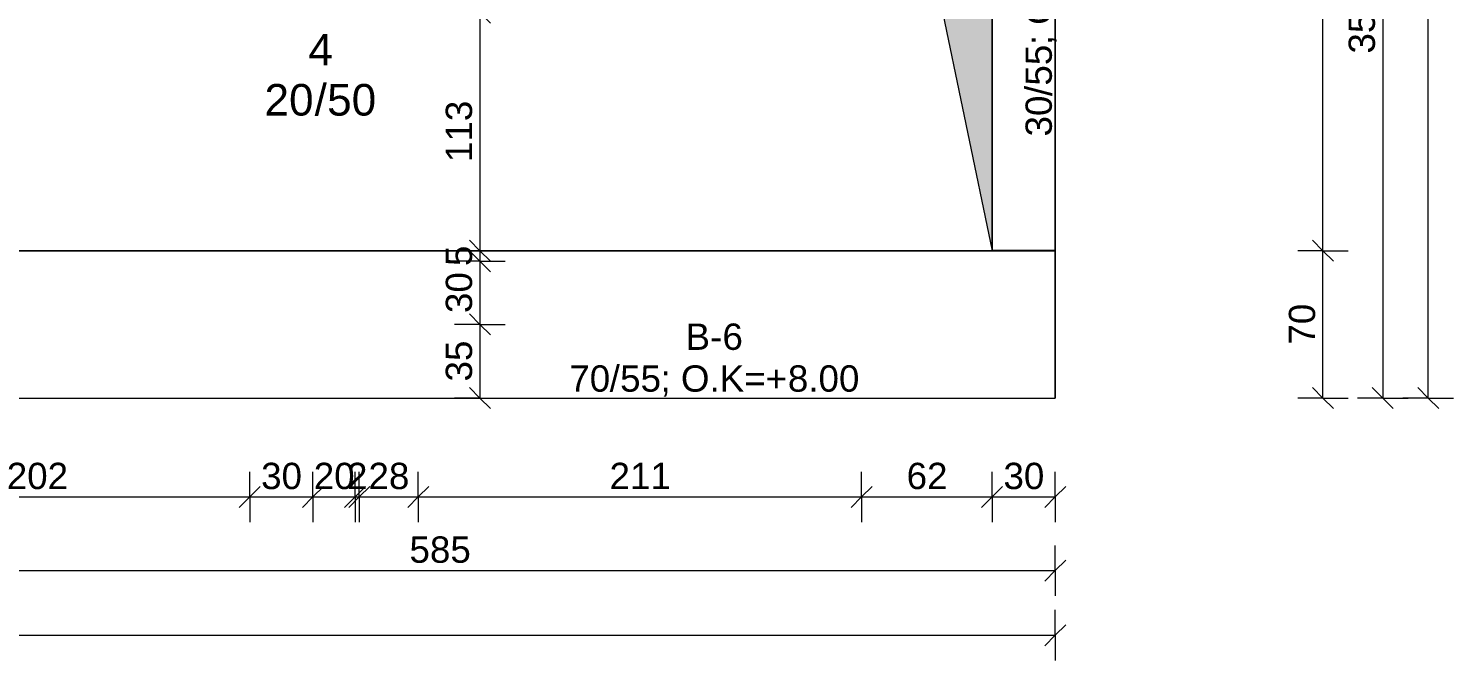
# Model space of a CAD drawing. Header units: centimetres. Extents: x 155 to 2062, y 130 to 1832.
# Drawn here: x 1385 to 2062, y 130 to 430 of the extents above; entities that cross this region are included whole.
import ezdxf

# ---------------------------------------------------------------- set-up
doc = ezdxf.new("R2010")
doc.units = ezdxf.units.CM
for name, color, linetype, lineweight in [('Dimensions', 130, 'Continuous', 9), ('Dimensions-50', 130, 'Continuous', 9), ('IfcAnnotation', 7, 'Continuous', 18), ('IfcBuildingElementProxy', 7, 'Continuous', 18), ('Structural Column Tags', 130, 'Continuous', 9), ('Structural Framing Tags', 130, 'Continuous', 9)]:
    doc.layers.add(name, color=color, linetype=linetype, lineweight=lineweight)
doc.styles.add('Arial', font='arial.ttf', dxfattribs={"height": 12.5})
doc.styles.add('Arial_1', font='arial.ttf', dxfattribs={"height": 15})
doc.dimstyles.new('Deng_-_2mm_Arial_2', dxfattribs={"dimscale": 30.48, "dimtxt": 12.753242, "dimasz": 0.328084, "dimexe": 0.393701, "dimexo": 0.0625, "dimgap": 0, "dimtad": 1, "dimdec": 0, "dimzin": 0, "dimdsep": 46, "dimtxsty": 'Arial', "dimblk1": 'OBLIQUE', "dimblk2": 'OBLIQUE', "dimsah": 1, "dimcen": 0.09, "dimazin": 0, "dimtfac": 1, "dimtdec": 4, "dimtix": 1, "dimtmove": 0, "dimatfit": 3, "dimfxl": 0.393701, "dimfxlon": 1, "dimtvp": 1, "dimtolj": 1, "dimtzin": 0, "dimarcsym": 2})

# ---------------------------------------------------------------- blocks, each defined once
blk = doc.blocks.new('M_Concrete-Rectangular Beam1 - 70_55-8948046-K-41')
at = {"layer": 'IfcBuildingElementProxy', "color": 90}
for p, q in [((-249, 35), (-249, 0)), ((-249, 0), (-249, 35))]:
    blk.add_line(p, q, dxfattribs=at)
at = {"layer": 'IfcBuildingElementProxy'}
for p, q in [((305.75, 35), (-249, 35)), ((-249, 35), (335.75, 35)), ((335.75, 35), (305.75, 35)), ((335.75, 35), (335.75, -35)), ((335.75, -35), (335.75, 35)), ((-249, 0), (-249, -35)), ((-249, -35), (-249, 0)), ((-249, -35), (335.75, -35)), ((-249, -35), (335.75, -35))]:
    blk.add_line(p, q, dxfattribs=at)
blk = doc.blocks.new('M_Concrete-Rectangular Beam1 - 30_55-8944259-K-41')
at = {"layer": 'IfcBuildingElementProxy', "color": 90}
for p, q in [((-136.97, 15), (-136.97, -15)), ((-136.97, -15), (-136.97, 15)), ((-135.97, 15), (-136.97, 15)), ((-136.97, 15), (-135.97, 15)), ((-136.97, -15), (-135.97, -15)), ((-136.97, -15), (-135.97, -15))]:
    blk.add_line(p, q, dxfattribs=at)
at = {"layer": 'IfcBuildingElementProxy'}
for p, q in [((128.03, 15), (-135.97, 15)), ((-135.97, 15), (128.03, 15)), ((128.03, 15), (128.03, -15)), ((128.03, -15), (128.03, 15)), ((-135.97, -15), (128.03, -15)), ((-135.97, -15), (128.03, -15))]:
    blk.add_line(p, q, dxfattribs=at)
blk = doc.blocks.new('DIMBLOCK36-K-41')
at = {"layer": 'Dimensions-50', "transparency": 16777216}
for p, q in [((1287.85, 207.76), (1287.85, 219.76)), ((1489.94, 207.76), (1489.94, 219.76)), ((1287.85, 207.76), (1292.85, 212.76)), ((1489.94, 207.76), (1494.94, 212.76)), ((1287.85, 207.76), (1282.85, 202.76)), ((1287.85, 207.76), (1489.94, 207.76)), ((1287.85, 207.76), (1287.85, 195.76)), ((1489.94, 207.76), (1484.94, 202.76)), ((1489.94, 207.76), (1489.94, 195.76))]:
    blk.add_line(p, q, dxfattribs=at)
at = {"layer": 'Dimensions-50', "color": 0, "transparency": 16777216, "insert": (1374.47, 223.99), "char_height": 12.5, "width": 34.6103, "attachment_point": 1, "line_spacing_factor": 0.941778, "style": 'Arial'}
blk.add_mtext('202', dxfattribs=at)
blk = doc.blocks.new('_Oblique')
at = {"color": 0, "linetype": 'ByBlock', "lineweight": -2}
blk.add_line((-0.5, -0.5), (0.5, 0.5), dxfattribs=at)
blk = doc.blocks.new('DIMBLOCK37-K-41')
at = {"layer": 'Dimensions-50', "transparency": 16777216}
for p, q in [((1489.94, 207.76), (1489.94, 219.76)), ((1519.94, 207.76), (1519.94, 219.76)), ((1489.94, 207.76), (1494.94, 212.76)), ((1519.94, 207.76), (1524.94, 212.76)), ((1489.94, 207.76), (1484.94, 202.76)), ((1489.94, 207.76), (1519.94, 207.76)), ((1489.94, 207.76), (1489.94, 195.76)), ((1519.94, 207.76), (1514.94, 202.76)), ((1519.94, 207.76), (1519.94, 195.76))]:
    blk.add_line(p, q, dxfattribs=at)
at = {"layer": 'Dimensions-50', "color": 0, "transparency": 16777216, "insert": (1495.32, 223.99), "char_height": 12.5, "width": 23.0736, "attachment_point": 1, "line_spacing_factor": 0.941778, "style": 'Arial'}
blk.add_mtext('30', dxfattribs=at)
blk = doc.blocks.new('DIMBLOCK38-K-41')
at = {"layer": 'Dimensions-50', "transparency": 16777216}
for p, q in [((1519.94, 207.76), (1519.94, 219.76)), ((1539.94, 207.76), (1539.94, 219.76)), ((1519.94, 207.76), (1524.94, 212.76)), ((1539.94, 207.76), (1544.94, 212.76)), ((1519.94, 207.76), (1514.94, 202.76)), ((1519.94, 207.76), (1539.94, 207.76)), ((1519.94, 207.76), (1519.94, 195.76)), ((1539.94, 207.76), (1534.94, 202.76)), ((1539.94, 207.76), (1539.94, 195.76))]:
    blk.add_line(p, q, dxfattribs=at)
at = {"layer": 'Dimensions-50', "color": 0, "transparency": 16777216, "insert": (1520.32, 223.99), "char_height": 12.5, "width": 23.0736, "attachment_point": 1, "line_spacing_factor": 0.941778, "style": 'Arial'}
blk.add_mtext('20', dxfattribs=at)
blk = doc.blocks.new('DIMBLOCK39-K-41')
at = {"layer": 'Dimensions-50', "transparency": 16777216}
for p, q in [((1539.94, 207.76), (1539.94, 219.76)), ((1541.94, 207.76), (1541.94, 219.76)), ((1539.94, 207.76), (1544.94, 212.76)), ((1541.94, 207.76), (1546.94, 212.76)), ((1539.94, 207.76), (1534.94, 202.76)), ((1541.94, 207.76), (1536.94, 202.76)), ((1539.94, 207.76), (1541.94, 207.76)), ((1539.94, 207.76), (1539.94, 195.76)), ((1541.94, 207.76), (1541.94, 195.76))]:
    blk.add_line(p, q, dxfattribs=at)
at = {"layer": 'Dimensions-50', "color": 0, "transparency": 16777216, "insert": (1536.13, 223.99), "char_height": 12.5, "width": 11.5368, "attachment_point": 1, "line_spacing_factor": 0.941778, "style": 'Arial'}
blk.add_mtext('\\fArial|b0|i0|c177|p34|;2', dxfattribs=at)
blk = doc.blocks.new('DIMBLOCK40-K-41')
at = {"layer": 'Dimensions-50', "transparency": 16777216}
for p, q in [((1541.94, 207.76), (1541.94, 219.76)), ((1569.94, 207.76), (1569.94, 219.76)), ((1541.94, 207.76), (1546.94, 212.76)), ((1569.94, 207.76), (1574.94, 212.76)), ((1541.94, 207.76), (1536.94, 202.76)), ((1541.94, 207.76), (1569.94, 207.76)), ((1541.94, 207.76), (1541.94, 195.76)), ((1569.94, 207.76), (1564.94, 202.76)), ((1569.94, 207.76), (1569.94, 195.76))]:
    blk.add_line(p, q, dxfattribs=at)
at = {"layer": 'Dimensions-50', "color": 0, "transparency": 16777216, "insert": (1546.32, 223.99), "char_height": 12.5, "width": 23.0736, "attachment_point": 1, "line_spacing_factor": 0.941778, "style": 'Arial'}
blk.add_mtext('28', dxfattribs=at)
blk = doc.blocks.new('DIMBLOCK41-K-41')
at = {"layer": 'Dimensions-50', "transparency": 16777216}
for p, q in [((1569.94, 207.76), (1569.94, 219.76)), ((1780.6, 207.76), (1780.6, 219.76)), ((1569.94, 207.76), (1574.94, 212.76)), ((1780.6, 207.76), (1785.6, 212.76)), ((1569.94, 207.76), (1564.94, 202.76)), ((1569.94, 207.76), (1780.6, 207.76)), ((1569.94, 207.76), (1569.94, 195.76)), ((1780.6, 207.76), (1775.6, 202.76)), ((1780.6, 207.76), (1780.6, 195.76))]:
    blk.add_line(p, q, dxfattribs=at)
at = {"layer": 'Dimensions-50', "color": 0, "transparency": 16777216, "insert": (1660.85, 223.99), "char_height": 12.5, "width": 34.6103, "attachment_point": 1, "line_spacing_factor": 0.941778, "style": 'Arial'}
blk.add_mtext('211', dxfattribs=at)
blk = doc.blocks.new('DIMBLOCK42-K-41')
at = {"layer": 'Dimensions-50', "transparency": 16777216}
for p, q in [((1780.6, 207.76), (1780.6, 219.76)), ((1842.6, 207.76), (1842.6, 219.76)), ((1780.6, 207.76), (1785.6, 212.76)), ((1842.6, 207.76), (1847.6, 212.76)), ((1780.6, 207.76), (1775.6, 202.76)), ((1780.6, 207.76), (1842.6, 207.76)), ((1780.6, 207.76), (1780.6, 195.76)), ((1842.6, 207.76), (1837.6, 202.76)), ((1842.6, 207.76), (1842.6, 195.76))]:
    blk.add_line(p, q, dxfattribs=at)
at = {"layer": 'Dimensions-50', "color": 0, "transparency": 16777216, "insert": (1801.99, 223.99), "char_height": 12.5, "width": 23.0736, "attachment_point": 1, "line_spacing_factor": 0.941778, "style": 'Arial'}
blk.add_mtext('62', dxfattribs=at)
blk = doc.blocks.new('DIMBLOCK43-K-41')
at = {"layer": 'Dimensions-50', "transparency": 16777216}
for p, q in [((1842.6, 207.76), (1842.6, 219.76)), ((1872.6, 207.76), (1872.6, 219.76)), ((1842.6, 207.76), (1847.6, 212.76)), ((1872.6, 207.76), (1877.6, 212.76)), ((1842.6, 207.76), (1837.6, 202.76)), ((1842.6, 207.76), (1872.6, 207.76)), ((1842.6, 207.76), (1842.6, 195.76)), ((1872.6, 207.76), (1867.6, 202.76)), ((1872.6, 207.76), (1872.6, 195.76))]:
    blk.add_line(p, q, dxfattribs=at)
at = {"layer": 'Dimensions-50', "color": 0, "transparency": 16777216, "insert": (1847.99, 223.99), "char_height": 12.5, "width": 23.0736, "attachment_point": 1, "line_spacing_factor": 0.941778, "style": 'Arial'}
blk.add_mtext('30', dxfattribs=at)
blk = doc.blocks.new('DIMBLOCK47-K-41')
at = {"layer": 'Dimensions-50', "transparency": 16777216}
for p, q in [((1287.85, 172.79), (1287.85, 184.79)), ((1872.6, 172.79), (1872.6, 184.79)), ((1287.85, 172.79), (1292.85, 177.79)), ((1872.6, 172.79), (1877.6, 177.79)), ((1287.85, 172.79), (1282.85, 167.79)), ((1287.85, 172.79), (1872.6, 172.79)), ((1287.85, 172.79), (1287.85, 160.79)), ((1872.6, 172.79), (1867.6, 167.79)), ((1872.6, 172.79), (1872.6, 160.79))]:
    blk.add_line(p, q, dxfattribs=at)
at = {"layer": 'Dimensions-50', "color": 0, "transparency": 16777216, "insert": (1565.8, 189.02), "char_height": 12.5, "width": 34.6103, "attachment_point": 1, "line_spacing_factor": 0.941778, "style": 'Arial'}
blk.add_mtext('585', dxfattribs=at)
blk = doc.blocks.new('DIMBLOCK48-K-41')
at = {"layer": 'Dimensions-50', "transparency": 16777216}
for p, q in [((293.38, 142.12), (293.38, 154.12)), ((1872.6, 142.12), (1872.6, 154.12)), ((293.38, 142.12), (298.38, 147.12)), ((1872.6, 142.12), (1877.6, 147.12)), ((293.38, 142.12), (288.38, 137.12)), ((293.38, 142.12), (1872.6, 142.12)), ((293.38, 142.12), (293.38, 130.12)), ((1872.6, 142.12), (1867.6, 137.12)), ((1872.6, 142.12), (1872.6, 130.12))]:
    blk.add_line(p, q, dxfattribs=at)
at = {"layer": 'Dimensions-50', "color": 0, "transparency": 16777216, "insert": (1063.76, 158.35), "char_height": 12.5, "width": 46.1471, "attachment_point": 1, "line_spacing_factor": 0.941778, "style": 'Arial'}
blk.add_mtext('1579', dxfattribs=at)
blk = doc.blocks.new('DIMBLOCK49-K-41')
at = {"layer": 'Dimensions-50', "transparency": 16777216}
for p, q in [((1999.8, 324.69), (1994.8, 329.69)), ((1999.8, 324.69), (1987.8, 324.69)), ((1999.8, 254.69), (1999.8, 324.69)), ((1999.8, 324.69), (2004.8, 319.69)), ((1999.8, 324.69), (2011.8, 324.69)), ((1999.8, 254.69), (1994.8, 259.69)), ((1999.8, 254.69), (1987.8, 254.69)), ((1999.8, 254.69), (2004.8, 249.69)), ((1999.8, 254.69), (2011.8, 254.69))]:
    blk.add_line(p, q, dxfattribs=at)
at = {"layer": 'Dimensions-50', "color": 0, "transparency": 16777216, "insert": (1983.57, 280.08), "char_height": 12.5, "width": 23.0736, "attachment_point": 1, "rotation": 90, "line_spacing_factor": 0.941778, "style": 'Arial'}
blk.add_mtext('70', dxfattribs=at)
blk = doc.blocks.new('DIMBLOCK50-K-41')
at = {"layer": 'Dimensions-50', "transparency": 16777216}
for p, q in [((1999.8, 588.69), (1994.8, 593.69)), ((1999.8, 588.69), (1987.8, 588.69)), ((1999.8, 324.69), (1999.8, 588.69)), ((1999.8, 588.69), (2004.8, 583.69)), ((1999.8, 588.69), (2011.8, 588.69)), ((1999.8, 324.69), (1994.8, 329.69)), ((1999.8, 324.69), (1987.8, 324.69)), ((1999.8, 324.69), (2004.8, 319.69)), ((1999.8, 324.69), (2011.8, 324.69))]:
    blk.add_line(p, q, dxfattribs=at)
at = {"layer": 'Dimensions-50', "color": 0, "transparency": 16777216, "insert": (1983.57, 442.27), "char_height": 12.5, "width": 34.6103, "attachment_point": 1, "rotation": 90, "line_spacing_factor": 0.941778, "style": 'Arial'}
blk.add_mtext('264', dxfattribs=at)
blk = doc.blocks.new('DIMBLOCK62-K-41')
at = {"layer": 'Dimensions-50', "transparency": 16777216}
for p, q in [((2028.21, 610.69), (2016.21, 610.69)), ((2028.21, 610.69), (2023.21, 615.69)), ((2028.21, 610.69), (2028.21, 254.69)), ((2028.21, 610.69), (2033.21, 605.69)), ((2028.21, 610.69), (2040.21, 610.69)), ((2028.21, 254.69), (2023.21, 259.69)), ((2028.21, 254.69), (2016.21, 254.69)), ((2028.21, 254.69), (2033.21, 249.69)), ((2028.21, 254.69), (2040.21, 254.69))]:
    blk.add_line(p, q, dxfattribs=at)
at = {"layer": 'Dimensions-50', "color": 0, "transparency": 16777216, "insert": (2011.98, 418.27), "char_height": 12.5, "width": 34.6103, "attachment_point": 1, "rotation": 90, "line_spacing_factor": 0.941778, "style": 'Arial'}
blk.add_mtext('356', dxfattribs=at)
blk = doc.blocks.new('DIMBLOCK63-K-41')
at = {"layer": 'Dimensions-50', "transparency": 16777216}
for p, q in [((2049.8, 1751.69), (2044.8, 1756.69)), ((2049.8, 1751.69), (2037.8, 1751.69)), ((2049.8, 254.69), (2049.8, 1751.69)), ((2049.8, 1751.69), (2054.8, 1746.69)), ((2049.8, 1751.69), (2061.8, 1751.69)), ((2049.8, 254.69), (2044.8, 259.69)), ((2049.8, 254.69), (2037.8, 254.69)), ((2049.8, 254.69), (2054.8, 249.69)), ((2049.8, 254.69), (2061.8, 254.69))]:
    blk.add_line(p, q, dxfattribs=at)
at = {"layer": 'Dimensions-50', "color": 0, "transparency": 16777216, "insert": (2033.57, 983.96), "char_height": 12.5, "width": 46.1471, "attachment_point": 1, "rotation": 90, "line_spacing_factor": 0.941778, "style": 'Arial'}
blk.add_mtext('1497', dxfattribs=at)
blk = doc.blocks.new('DIMBLOCK99-K-41')
at = {"layer": 'Dimensions-50', "transparency": 16777216}
for p, q in [((1599.26, 437.69), (1594.26, 442.69)), ((1599.26, 437.69), (1587.26, 437.69)), ((1599.26, 437.69), (1599.26, 324.69)), ((1599.26, 437.69), (1604.26, 432.69)), ((1599.26, 437.69), (1611.26, 437.69)), ((1599.26, 324.69), (1594.26, 329.69)), ((1599.26, 324.69), (1587.26, 324.69)), ((1599.26, 324.69), (1604.26, 319.69)), ((1599.26, 324.69), (1611.26, 324.69))]:
    blk.add_line(p, q, dxfattribs=at)
at = {"layer": 'Dimensions-50', "color": 0, "transparency": 16777216, "insert": (1583.03, 366.77), "char_height": 12.5, "width": 34.6103, "attachment_point": 1, "rotation": 90, "line_spacing_factor": 0.941778, "style": 'Arial'}
blk.add_mtext('113', dxfattribs=at)
blk = doc.blocks.new('DIMBLOCK100-K-41')
at = {"layer": 'Dimensions-50', "transparency": 16777216}
for p, q in [((1599.26, 324.69), (1594.26, 329.69)), ((1599.26, 324.69), (1587.26, 324.69)), ((1599.26, 319.69), (1587.26, 319.69)), ((1599.26, 319.69), (1594.26, 324.69)), ((1599.26, 324.69), (1599.26, 319.69)), ((1599.26, 324.69), (1604.26, 319.69)), ((1599.26, 324.69), (1611.26, 324.69)), ((1599.26, 319.69), (1604.26, 314.69)), ((1599.26, 319.69), (1611.26, 319.69))]:
    blk.add_line(p, q, dxfattribs=at)
at = {"layer": 'Dimensions-50', "color": 0, "transparency": 16777216, "insert": (1583.03, 317.39), "char_height": 12.5, "width": 11.5368, "attachment_point": 1, "rotation": 90, "line_spacing_factor": 0.941778, "style": 'Arial'}
blk.add_mtext('\\fArial|b0|i0|c177|p34|;5', dxfattribs=at)
blk = doc.blocks.new('DIMBLOCK101-K-41')
at = {"layer": 'Dimensions-50', "transparency": 16777216}
for p, q in [((1599.26, 319.69), (1587.26, 319.69)), ((1599.26, 319.69), (1594.26, 324.69)), ((1599.26, 319.69), (1599.26, 289.69)), ((1599.26, 319.69), (1604.26, 314.69)), ((1599.26, 319.69), (1611.26, 319.69)), ((1599.26, 289.69), (1594.26, 294.69)), ((1599.26, 289.69), (1587.26, 289.69)), ((1599.26, 289.69), (1604.26, 284.69)), ((1599.26, 289.69), (1611.26, 289.69))]:
    blk.add_line(p, q, dxfattribs=at)
at = {"layer": 'Dimensions-50', "color": 0, "transparency": 16777216, "insert": (1583.03, 295.08), "char_height": 12.5, "width": 23.0736, "attachment_point": 1, "rotation": 90, "line_spacing_factor": 0.941778, "style": 'Arial'}
blk.add_mtext('30', dxfattribs=at)
blk = doc.blocks.new('DIMBLOCK102-K-41')
at = {"layer": 'Dimensions-50', "transparency": 16777216}
for p, q in [((1599.26, 289.69), (1594.26, 294.69)), ((1599.26, 289.69), (1587.26, 289.69)), ((1599.26, 289.69), (1599.26, 254.69)), ((1599.26, 289.69), (1604.26, 284.69)), ((1599.26, 289.69), (1611.26, 289.69)), ((1599.26, 254.69), (1594.26, 259.69)), ((1599.26, 254.69), (1587.26, 254.69)), ((1599.26, 254.69), (1604.26, 249.69)), ((1599.26, 254.69), (1611.26, 254.69))]:
    blk.add_line(p, q, dxfattribs=at)
at = {"layer": 'Dimensions-50', "color": 0, "transparency": 16777216, "insert": (1583.03, 262.58), "char_height": 12.5, "width": 23.0736, "attachment_point": 1, "rotation": 90, "line_spacing_factor": 0.941778, "style": 'Arial'}
blk.add_mtext('35', dxfattribs=at)

msp = doc.modelspace()

# ---------------------------------------------------------------- hatches: boundary and pattern name
at = {"layer": 'IfcAnnotation'}
msp.add_hatch(color=254, dxfattribs=at).paths.add_polyline_path([(1842.6, 324.69), (1842.6, 588.69), (1543.38, 588.69), (1798.6, 535.98)])

# ---------------------------------------------------------------- linework, layer by layer
for p, q in [((1842.6, 324.69), (1842.6, 588.69)), ((1798.6, 535.98), (1842.6, 324.69))]:
    msp.add_line(p, q, dxfattribs=at)

# ---------------------------------------------------------------- block references
at = {"layer": 'IfcBuildingElementProxy', "rotation": 270}
msp.add_blockref('M_Concrete-Rectangular Beam1 - 30_55-8944259-K-41', (1857.6, 452.73), dxfattribs=at)
at = {"layer": 'IfcBuildingElementProxy'}
msp.add_blockref('M_Concrete-Rectangular Beam1 - 70_55-8948046-K-41', (1536.85, 289.69), dxfattribs=at)

# ---------------------------------------------------------------- texts
at = {"layer": 'Structural Column Tags', "color": 7, "char_height": 15, "attachment_point": 1, "style": 'Arial_1'}
for s, insert, width in [('\\fArial|b0|i0|c177|p34|;4', (1517.75, 427.64), 14.4304), ('20', (1496.92, 403.83), 28.8607), ('\\fArial|b0|i0|c177|p34|;/', (1520.73, 403.83), 7.2152), ('50', (1526.68, 403.83), 28.8607)]:
    msp.add_mtext(s, dxfattribs=dict(at, insert=insert, width=width))
at = {"layer": 'Structural Framing Tags', "color": 7, "char_height": 12.5, "attachment_point": 1, "rotation": 90, "style": 'Arial'}
for s, insert, width in [('; O.K=+', (1858.48, 422.24), 73.3544), ('55', (1858.48, 403.05), 23.2489), ('\\fArial|b0|i0|c177|p34|;/', (1858.48, 398.09), 6.0127), ('30', (1858.48, 378.91), 23.2489)]:
    msp.add_mtext(s, dxfattribs=dict(at, insert=insert, width=width))
at = {"layer": 'Structural Framing Tags', "color": 7, "char_height": 12.5, "attachment_point": 1, "style": 'Arial'}
for s, insert, width in [('B-', (1696.95, 290.1), 21.2447), ('\\fArial|b0|i0|c177|p34|;6', (1714.48, 290.1), 11.6245), ('\\fArial|b0|i0|c177|p34|;/', (1660.91, 270.25), 6.0127), ('70', (1641.72, 270.25), 23.2489), ('55', (1665.87, 270.25), 23.2489), ('; O.K=+', (1685.05, 270.25), 73.3544), ('8.00', (1745.57, 270.25), 40.8861)]:
    msp.add_mtext(s, dxfattribs=dict(at, insert=insert, width=width))

# ---------------------------------------------------------------- dimensions: what is measured, and where the dimension line sits
at = {"layer": 'Dimensions'}
for base, p1, p2, override, picture, middle in [((2049.8, 1751.69), (2037.8, 254.69), (2037.8, 1751.69), {"dimpost": '<>', "dimfxl": 1496.994286}, 'DIMBLOCK63-K-41', (2043.42, 1003.19)), ((2028.21, 254.69), (2016.21, 610.69), (2016.21, 254.69), {"dimpost": '<>', "dimfxl": 355.999717}, 'DIMBLOCK62-K-41', (2021.82, 432.69)), ((1999.8, 588.69), (1987.8, 324.69), (1987.8, 588.69), {"dimpost": '<>', "dimfxl": 263.999717}, 'DIMBLOCK50-K-41', (1993.42, 456.69)), ((1599.26, 324.69), (1587.26, 437.69), (1611.26, 324.69), {"dimpost": '<>', "dimfxl": 115.520561}, 'DIMBLOCK99-K-41', (1592.87, 381.19)), ((1599.26, 319.69), (1611.26, 324.69), (1587.26, 319.69), {"dimpost": '<>', "dimfxl": 24.515301}, 'DIMBLOCK100-K-41', (1592.9, 322.19)), ((1999.8, 324.69), (1987.8, 254.69), (1987.8, 324.69), {"dimpost": '<>', "dimfxl": 70}, 'DIMBLOCK49-K-41', (1993.42, 289.69)), ((1599.26, 289.69), (1587.26, 319.69), (1587.26, 289.69), {"dimpost": '<>', "dimfxl": 30}, 'DIMBLOCK101-K-41', (1592.87, 304.69)), ((1599.26, 254.69), (1587.26, 289.69), (1611.26, 254.69), {"dimpost": '<>', "dimfxl": 42.43819}, 'DIMBLOCK102-K-41', (1592.87, 272.19))]:
    dim = msp.add_linear_dim(base=base, p1=p1, p2=p2, angle=90, dimstyle='Deng_-_2mm_Arial_2', override=override, dxfattribs=at)
    dim.commit()
    dim.dimension.update_dxf_attribs({"geometry": picture, "text_midpoint": middle})
for base, p1, p2, override, picture, middle in [((1489.94, 207.76), (1287.85, 219.76), (1489.94, 219.76), {"dimpost": '<>', "dimfxl": 202.087688}, 'DIMBLOCK36-K-41', (1388.89, 214.15)), ((1519.94, 207.76), (1489.94, 219.76), (1519.94, 219.76), {"dimpost": '<>', "dimfxl": 30}, 'DIMBLOCK37-K-41', (1504.94, 214.15)), ((1539.94, 207.76), (1519.94, 219.76), (1539.94, 219.76), {"dimpost": '<>', "dimfxl": 20}, 'DIMBLOCK38-K-41', (1529.94, 214.15)), ((1541.94, 207.76), (1539.94, 219.76), (1541.94, 219.76), {"dimpost": '<>', "dimfxl": 2}, 'DIMBLOCK39-K-41', (1540.94, 214.04)), ((1569.94, 207.76), (1541.94, 219.76), (1569.94, 219.76), {"dimpost": '<>', "dimfxl": 28}, 'DIMBLOCK40-K-41', (1555.94, 214.15)), ((1780.6, 207.76), (1569.94, 219.76), (1780.6, 219.76), {"dimpost": '<>', "dimfxl": 210.664532}, 'DIMBLOCK41-K-41', (1675.27, 214.04)), ((1842.6, 207.76), (1780.6, 219.76), (1842.6, 219.76), {"dimpost": '<>', "dimfxl": 62}, 'DIMBLOCK42-K-41', (1811.6, 214.15)), ((1872.6, 207.76), (1842.6, 219.76), (1872.6, 219.76), {"dimpost": '<>', "dimfxl": 30}, 'DIMBLOCK43-K-41', (1857.6, 214.15)), ((1872.6, 172.79), (1287.85, 184.79), (1872.6, 184.79), {"dimpost": '<>', "dimfxl": 584.75222}, 'DIMBLOCK47-K-41', (1580.23, 179.17)), ((1872.6, 142.12), (293.38, 154.12), (1872.6, 154.12), {"dimpost": '<>', "dimfxl": 1579.220164}, 'DIMBLOCK48-K-41', (1082.99, 148.51))]:
    dim = msp.add_linear_dim(base=base, p1=p1, p2=p2, dimstyle='Deng_-_2mm_Arial_2', override=override, dxfattribs=at)
    dim.commit()
    dim.dimension.update_dxf_attribs({"geometry": picture, "text_midpoint": middle})

doc.saveas('drawing.dxf')
